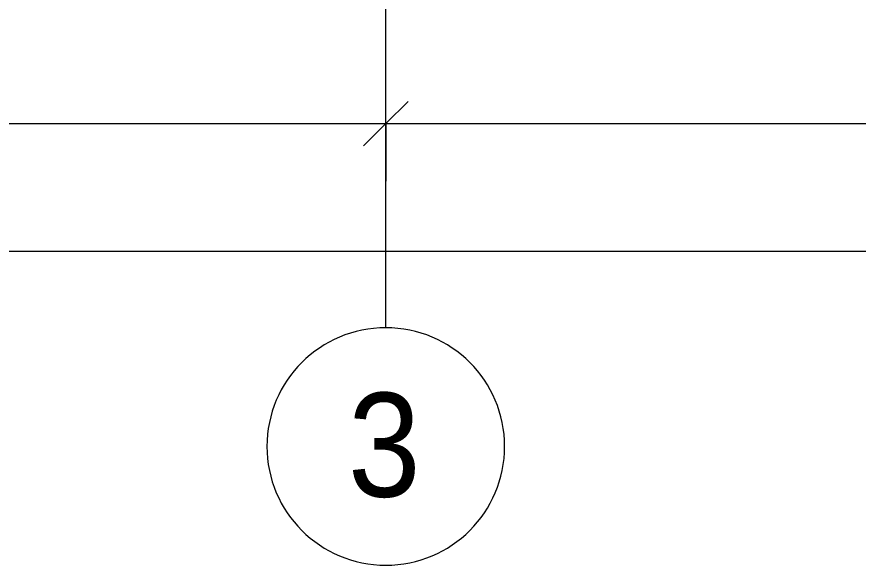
# Model space of a CAD drawing. Header units: millimetres. Extents: x 957 to 217451, y -8553 to 29000.
# Drawn here: x 36261 to 39093, y -2706 to -859 of the extents above; entities that cross this region are included whole.
import ezdxf

# ---------------------------------------------------------------- set-up
doc = ezdxf.new("R2010")
doc.units = ezdxf.units.MM
for name, color, linetype, lineweight in [('A-ANNO-DIMS', 7, 'Continuous', 9), ('A-ANNO-DIMS-100', 7, 'Continuous', 9), ('Оси', 7, 'Continuous', 9), ('Оси-1', 7, 'Continuous', 20)]:
    doc.layers.add(name, color=color, linetype=linetype, lineweight=lineweight)
doc.styles.add('Arial', font='arial.ttf', dxfattribs={"width": 0.9, "height": 350})
doc.styles.add('ISOCPEUR_2', font='isocpeur.ttf', dxfattribs={"width": 0.9, "height": 250})
doc.dimstyles.new('ISO-2_5_0_9К_БОЛЬШОЙ', dxfattribs={"dimscale": 304.8, "dimtxt": 248.995294, "dimasz": 0.492126, "dimexe": 0.393701, "dimexo": 0.984252, "dimgap": 0, "dimtad": 1, "dimdec": 0, "dimrnd": 10, "dimzin": 0, "dimdsep": 46, "dimtxsty": 'ISOCPEUR_2', "dimblk1": 'OBLIQUE', "dimblk2": 'OBLIQUE', "dimsah": 1, "dimcen": 0.09, "dimdle": 0.393701, "dimazin": 0, "dimtfac": 1, "dimtdec": 4, "dimtix": 1, "dimtmove": 0, "dimatfit": 3, "dimfxl": 1, "dimtvp": 1, "dimtolj": 1, "dimtzin": 0, "dimarcsym": 2})

# ---------------------------------------------------------------- blocks, each defined once
blk = doc.blocks.new('Ось сетки - D8-29747960-План расстановки мебели и оборудования 3 этажа в осях 1-12')
at = {"layer": 'Оси-1'}
for start, end in [(360, 180), (180, 360)]:
    blk.add_arc((0, 0), 4, start, end, dxfattribs=at)
blk = doc.blocks.new('DIMBLOCK3-План расстановки мебели и оборудования 3 этажа в осях 1-12')
at = {"layer": 'A-ANNO-DIMS-100'}
for p, q in [((33203.2, -1412.5), (33203.2, -1098.6)), ((37503.2, -1412.5), (37503.2, -1098.6)), ((33203.2, -1218.6), (37503.2, -1218.6)), ((33203.2, -1218.6), (33203.2, -1412.5)), ((37503.2, -1218.6), (37503.2, -1412.5))]:
    blk.add_line(p, q, dxfattribs=at)
at = {"layer": 'A-ANNO-DIMS-100', "lineweight": 20}
for p, q in [((33203.2, -1218.6), (33278.2, -1143.6)), ((37503.2, -1218.6), (37578.2, -1143.6)), ((33203.2, -1218.6), (33128.2, -1293.6)), ((37503.2, -1218.6), (37428.2, -1293.6))]:
    blk.add_line(p, q, dxfattribs=at)
at = {"layer": 'A-ANNO-DIMS-100', "color": 0, "insert": (35025.2, -892), "char_height": 250, "width": 787.208, "attachment_point": 1, "line_spacing_factor": 1.149209, "style": 'ISOCPEUR_2'}
blk.add_mtext('4300', dxfattribs=at)
blk = doc.blocks.new('_Oblique')
at = {"color": 0, "linetype": 'ByBlock', "lineweight": -2}
blk.add_line((-0.5, -0.5), (0.5, 0.5), dxfattribs=at)
blk = doc.blocks.new('DIMBLOCK4-План расстановки мебели и оборудования 3 этажа в осях 1-12')
at = {"layer": 'A-ANNO-DIMS-100'}
for p, q in [((37503.2, -1412.5), (37503.2, -1098.6)), ((42003.2, -1412.5), (42003.2, -1098.6)), ((37503.2, -1218.6), (42003.2, -1218.6)), ((37503.2, -1218.6), (37503.2, -1412.5)), ((42003.2, -1218.6), (42003.2, -1412.5))]:
    blk.add_line(p, q, dxfattribs=at)
at = {"layer": 'A-ANNO-DIMS-100', "lineweight": 20}
for p, q in [((37503.2, -1218.6), (37578.2, -1143.6)), ((42003.2, -1218.6), (42078.2, -1143.6)), ((37503.2, -1218.6), (37428.2, -1293.6)), ((42003.2, -1218.6), (41928.2, -1293.6))]:
    blk.add_line(p, q, dxfattribs=at)
at = {"layer": 'A-ANNO-DIMS-100', "color": 0, "insert": (39425.2, -892), "char_height": 250, "width": 787.208, "attachment_point": 1, "line_spacing_factor": 1.149209, "style": 'ISOCPEUR_2'}
blk.add_mtext('4500', dxfattribs=at)
blk = doc.blocks.new('DIMBLOCK65-План расстановки мебели и оборудования 3 этажа в осях 1-12')
at = {"layer": 'A-ANNO-DIMS-100'}
for p, q in [((29603.2, -1842.1), (29603.2, -1528.1)), ((67803.2, -1842.1), (67803.2, -1528.1)), ((29483.2, -1648.1), (67923.2, -1648.1)), ((29603.2, -1648.1), (29603.2, -1842.1)), ((67803.2, -1648.1), (67803.2, -1842.1))]:
    blk.add_line(p, q, dxfattribs=at)
at = {"layer": 'A-ANNO-DIMS-100', "lineweight": 20}
for p, q in [((29603.2, -1648.1), (29678.2, -1573.1)), ((67803.2, -1648.1), (67878.2, -1573.1)), ((29603.2, -1648.1), (29528.2, -1723.1)), ((67803.2, -1648.1), (67728.2, -1723.1))]:
    blk.add_line(p, q, dxfattribs=at)
at = {"layer": 'A-ANNO-DIMS-100', "color": 0, "insert": (48308.1, -1321.5), "char_height": 250, "width": 948.097, "attachment_point": 1, "line_spacing_factor": 1.149209, "style": 'ISOCPEUR_2'}
blk.add_mtext('38200', dxfattribs=at)

msp = doc.modelspace()

# ---------------------------------------------------------------- linework, layer by layer
at = {"layer": 'Оси'}
msp.add_line((37503.2, -1906.3), (37503.2, 593.7), dxfattribs=at)

# ---------------------------------------------------------------- block references
at = {"layer": 'Оси-1', "xscale": 99.99999999999993, "yscale": 99.99999999999993, "zscale": 99.99999999999993}
msp.add_blockref('Ось сетки - D8-29747960-План расстановки мебели и оборудования 3 этажа в осях 1-12', (37503.2, -2306.3), dxfattribs=at)

# ---------------------------------------------------------------- texts
at = {"layer": 'Оси', "insert": (37375.7, -2125.6), "char_height": 350, "width": 303.038, "attachment_point": 1, "style": 'Arial'}
msp.add_mtext('\\fArial|b0|i0|c204|p34|;\\W.9;3', dxfattribs=at)

# ---------------------------------------------------------------- dimensions: what is measured, and where the dimension line sits
at = {"layer": 'A-ANNO-DIMS'}
for base, p1, p2, override, picture, middle in [((37503.2, -1218.6), (33203.2, -1112.5), (37503.2, -1112.5), {"dimpost": '<>', "dimfxl": 4299.999972}, 'DIMBLOCK3-План расстановки мебели и оборудования 3 этажа в осях 1-12', (35353.2, -1093.6)), ((42003.2, -1218.6), (37503.2, -1112.5), (42003.2, -1112.5), {"dimpost": '<>', "dimfxl": 4500}, 'DIMBLOCK4-План расстановки мебели и оборудования 3 этажа в осях 1-12', (39753.2, -1093.6)), ((67803.2, -1648.1), (29603.2, -1542.1), (67803.2, -1542.1), {"dimpost": '<>', "dimfxl": 38199.999966}, 'DIMBLOCK65-План расстановки мебели и оборудования 3 этажа в осях 1-12', (48703.2, -1523.1))]:
    dim = msp.add_linear_dim(base=base, p1=p1, p2=p2, dimstyle='ISO-2_5_0_9К_БОЛЬШОЙ', override=override, dxfattribs=at)
    dim.commit()
    dim.dimension.update_dxf_attribs({"geometry": picture, "text_midpoint": middle})

doc.saveas('drawing.dxf')
